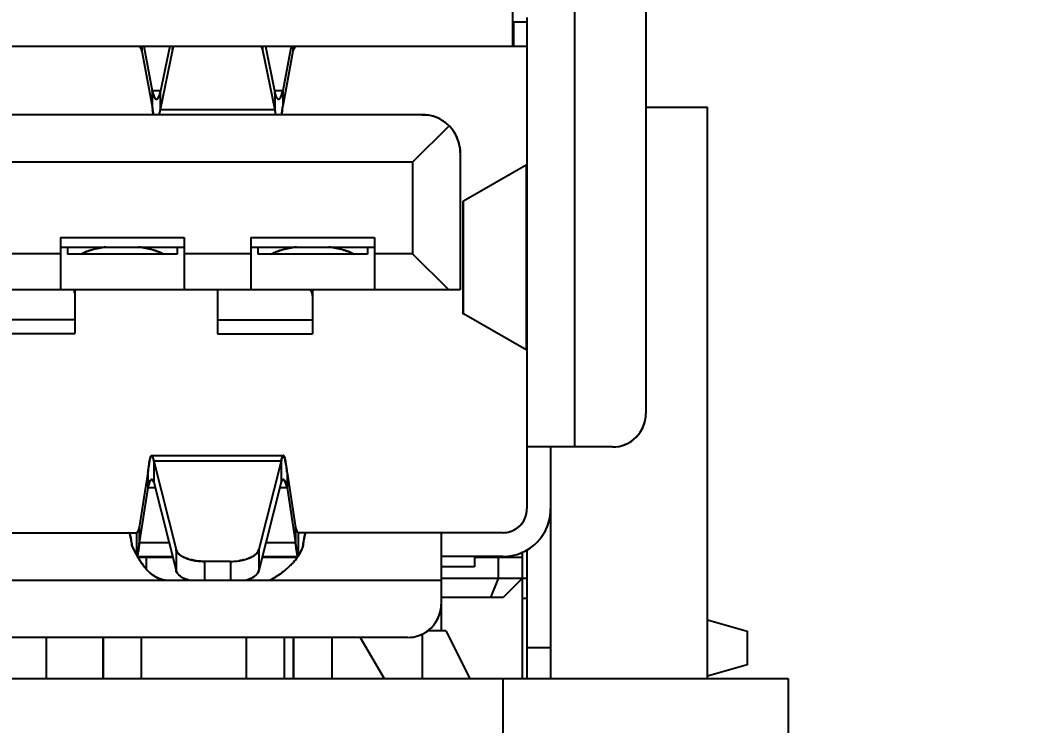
# Model space of a CAD drawing. Header units: millimetres. Extents: x 15 to 418, y 12 to 300.
# Drawn here: x 174.03 to 184.5, y 75.28 to 82.68 of the extents above; entities that cross this region are included whole.
import ezdxf

# ---------------------------------------------------------------- set-up
doc = ezdxf.new("R2010")
doc.units = ezdxf.units.MM
doc.header["$LTSCALE"] = 23.1
doc.layers.get('0').update_dxf_attribs({"linetype": 'CONTINUOUS'})
doc.styles.get("Standard").update_dxf_attribs({"font": 'txt', "width": 0.8})
doc.dimstyles.new('DIMSTYLE_1', dxfattribs={"dimtxt": 4, "dimasz": 4, "dimexe": 0.5, "dimexo": 0.0625, "dimgap": 1, "dimtad": 0, "dimtih": 1, "dimtoh": 1, "dimdec": 1, "dimdsep": 46, "dimtxsty": 'Standard', "dimblk": '_FILLED', "dimblk1": '_FILLED', "dimblk2": '_FILLED', "dimcen": 0.09, "dimadec": 0, "dimazin": 0, "dimtol": 1, "dimtp": 0.5, "dimtm": 0.5, "dimtfac": 1, "dimtdec": 1, "dimtofl": 0, "dimtmove": 0, "dimatfit": 3, "dimldrblk": '_FILLED', "dimfxl": 0, "dimtolj": 1, "dimarcsym": 0})

# ---------------------------------------------------------------- blocks, each defined once
blk = doc.blocks.new('_FILLED')
at = {"color": 0, "linetype": 'ByBlock'}
blk.add_solid([(0, 0), (-1, 0.25), (-1, -0.25)], dxfattribs=at)
blk = doc.blocks.new('*D1')
at = {"color": 2, "linetype": 'Continuous', "transparency": 16777216}
for p, q in [((162.164, 95.259), (203.143, 95.259)), ((202.643, 95.259), (202.643, 75.813)), ((202.643, 56.367), (202.643, 75.813)), ((184.164, 56.367), (203.143, 56.367))]:
    blk.add_line(p, q, dxfattribs=at)
at = {"color": 2, "linetype": 'Continuous', "transparency": 16777216, "xscale": 4, "yscale": 4, "zscale": 4}
for p, rotation in [((202.643, 95.259), 90), ((202.643, 56.367), 270)]:
    blk.add_blockref('_FILLED', p, dxfattribs=dict(at, rotation=rotation))

msp = doc.modelspace()

# ---------------------------------------------------------------- linework, layer by layer
at = {"color": 7, "linetype": 'Continuous'}
for p, q in [((179.855, 90.017), (179.855, 78.197)), ((180.605, 89.667), (180.605, 78.547)), ((179.205, 85.787), (179.205, 82.407)), ((179.355, 82.657), (179.205, 82.657)), ((179.218, 82.407), (179.218, 82.657)), ((179.355, 82.707), (179.355, 77.547)), ((166.855, 82.407), (179.355, 82.407)), ((175.312, 82.407), (175.312, 82.353)), ((175.312, 82.353), (175.418, 81.777)), ((175.332, 82.407), (175.418, 81.938)), ((175.603, 82.407), (175.504, 81.919)), ((175.631, 82.367), (175.504, 81.739)), ((175.631, 82.407), (175.631, 82.367)), ((176.579, 82.407), (176.579, 82.367)), ((176.579, 82.367), (176.706, 81.739)), ((176.608, 82.407), (176.706, 81.919)), ((176.878, 82.407), (176.792, 81.938)), ((176.898, 82.353), (176.792, 81.777)), ((176.898, 82.407), (176.898, 82.353)), ((175.504, 81.938), (175.418, 81.938)), ((175.418, 81.938), (175.418, 81.777)), ((175.504, 81.919), (175.504, 81.739)), ((176.792, 81.938), (176.706, 81.938)), ((176.706, 81.919), (176.706, 81.739)), ((176.792, 81.938), (176.792, 81.777)), ((176.706, 81.739), (175.504, 81.739)), ((180.605, 81.767), (181.253, 81.767)), ((181.253, 75.767), (181.253, 81.767)), ((178.255, 81.687), (167.955, 81.687)), ((178.538, 81.57), (178.155, 81.187)), ((178.655, 81.287), (178.655, 79.847)), ((178.155, 81.187), (168.055, 81.187)), ((178.155, 81.187), (178.155, 80.227)), ((179.347, 81.156), (178.691, 80.78)), ((179.347, 81.156), (179.347, 79.218)), ((178.682, 80.771), (178.691, 80.78)), ((178.691, 79.594), (178.691, 80.78)), ((174.455, 80.397), (175.755, 80.397)), ((174.455, 80.397), (174.455, 79.847)), ((175.755, 80.397), (175.755, 79.847)), ((176.455, 80.397), (177.755, 80.397)), ((176.455, 80.397), (176.455, 79.847)), ((177.755, 80.397), (177.755, 79.847)), ((174.455, 80.297), (175.755, 80.297)), ((174.53, 80.297), (174.53, 80.222)), ((175.68, 80.297), (175.68, 80.222)), ((176.455, 80.297), (177.755, 80.297)), ((176.53, 80.297), (176.53, 80.222)), ((177.68, 80.297), (177.68, 80.222)), ((174.455, 80.227), (173.755, 80.227)), ((175.68, 80.222), (174.53, 80.222)), ((176.455, 80.227), (175.755, 80.227)), ((177.68, 80.222), (176.53, 80.222)), ((178.155, 80.227), (177.755, 80.227)), ((178.535, 79.847), (178.155, 80.227)), ((178.655, 79.847), (167.555, 79.847)), ((174.605, 79.847), (174.605, 79.39)), ((176.105, 79.847), (176.105, 79.385)), ((177.105, 79.847), (177.105, 79.385)), ((174.605, 79.533), (173.605, 79.533)), ((177.105, 79.528), (176.105, 79.528)), ((178.691, 79.594), (178.682, 79.602)), ((179.347, 79.218), (178.691, 79.594)), ((180.255, 78.197), (179.355, 78.197)), ((179.605, 78.197), (179.605, 75.767)), ((176.775, 78.049), (175.435, 78.049)), ((175.435, 78.049), (175.435, 77.828)), ((175.435, 78.049), (175.67, 77.12)), ((176.775, 78.049), (176.54, 77.12)), ((176.775, 78.049), (176.775, 77.828)), ((176.836, 77.929), (176.835, 77.932)), ((176.835, 77.932), (176.836, 77.929)), ((175.374, 77.929), (175.284, 77.35)), ((175.374, 77.929), (175.374, 77.768)), ((175.404, 77.853), (175.402, 77.849)), ((175.435, 77.828), (175.67, 76.899)), ((176.775, 77.828), (176.54, 76.899)), ((176.836, 77.929), (176.836, 77.768)), ((176.836, 77.929), (176.926, 77.35)), ((175.374, 77.768), (175.284, 77.19)), ((175.45, 77.768), (175.374, 77.768)), ((176.836, 77.768), (176.76, 77.768)), ((176.836, 77.768), (176.926, 77.19)), ((175.284, 77.35), (175.284, 77.19)), ((176.926, 77.35), (176.926, 77.19)), ((170.954, 77.297), (175.256, 77.297)), ((175.256, 77.297), (175.256, 77.065)), ((179.105, 77.297), (176.954, 77.297)), ((176.954, 77.297), (176.954, 77.056)), ((178.455, 77.297), (178.455, 76.267)), ((175.596, 77.19), (175.284, 77.19)), ((175.284, 77.19), (175.284, 77.186)), ((175.284, 77.186), (175.284, 77.19)), ((175.67, 77.12), (175.67, 76.899)), ((176.54, 77.12), (176.54, 76.899)), ((176.926, 77.19), (176.614, 77.19)), ((176.926, 77.184), (176.926, 77.19)), ((176.926, 77.19), (176.926, 77.184)), ((179.305, 77.093), (179.305, 75.767)), ((179.355, 77.114), (179.355, 75.767)), ((175.267, 77.047), (175.633, 77.047)), ((175.635, 77.037), (175.273, 77.037)), ((175.355, 77.037), (175.355, 76.921)), ((176.242, 76.995), (175.968, 76.995)), ((175.968, 76.995), (175.968, 76.797)), ((176.242, 76.995), (176.242, 76.797)), ((176.943, 77.037), (176.575, 77.037)), ((176.578, 77.047), (176.949, 77.047)), ((179.105, 77.047), (178.455, 77.047)), ((178.805, 77.047), (178.805, 76.937)), ((179.305, 77.037), (178.805, 77.037)), ((179.055, 77.037), (179.055, 76.817)), ((178.805, 76.937), (178.455, 76.937)), ((173.115, 76.797), (178.455, 76.797)), ((179.355, 76.817), (178.455, 76.817)), ((179.055, 76.817), (178.972, 76.617)), ((179.305, 76.817), (179.105, 76.617)), ((179.105, 76.617), (178.455, 76.617)), ((181.253, 76.383), (181.671, 76.264)), ((178.505, 76.267), (178.314, 76.267)), ((178.505, 76.267), (178.755, 75.767)), ((181.671, 76.264), (181.671, 75.91)), ((178.105, 76.197), (173.115, 76.197)), ((174.305, 76.197), (174.305, 75.767)), ((174.9, 76.197), (174.9, 75.767)), ((174.905, 76.197), (174.905, 75.767)), ((175.305, 76.197), (175.305, 75.767)), ((176.405, 76.197), (176.405, 75.767)), ((176.805, 76.197), (176.805, 75.767)), ((176.9, 76.197), (176.9, 75.767)), ((176.905, 76.197), (176.905, 75.767)), ((177.305, 76.197), (177.305, 75.767)), ((177.604, 76.197), (177.855, 75.767)), ((178.255, 76.236), (178.255, 75.767)), ((179.605, 76.087), (179.355, 76.087)), ((181.671, 75.91), (181.253, 75.79)), ((161.751, 75.767), (182.101, 75.767)), ((179.101, 75.767), (179.101, 74.167)), ((182.101, 75.767), (182.101, 74.167))]:
    msp.add_line(p, q, dxfattribs=at)
at = {"color": 6, "linetype": 'Continuous'}
for p, q in [((178.682, 80.771), (178.682, 79.602)), ((173.605, 79.39), (174.605, 79.39)), ((176.105, 79.385), (177.105, 79.385)), ((175.413, 78.107), (176.797, 78.107))]:
    msp.add_line(p, q, dxfattribs=at)
at = {"color": 7, "linetype": 'Continuous'}
for centre, radius, start, end in [((175.266, 82.379), 0.0319, 41.7839, 44.7395), ((176.943, 82.38), 0.0314, 135.0583, 138.1023), ((178.484, 82.197), 3.094, 187.8008, 188.1345), ((178.398, 82.184), 3.008, 187.7822, 188.1257), ((177.827, 82.103), 2.431, 188.1201, 188.7141), ((177.799, 82.099), 2.403, 188.1243, 188.7251), ((174.228, 81.921), 1.289, 349.5561, 350.2079), ((174.243, 81.918), 1.274, 349.5461, 350.2054), ((173.929, 81.972), 1.592, 350.201, 350.7641), ((173.945, 81.97), 1.576, 350.2012, 350.7701), ((173.515, 82.039), 2.012, 350.8906, 351.4179), ((173.529, 82.037), 1.998, 350.8887, 351.4198), ((173.764, 81.999), 1.76, 350.7618, 350.8809), ((173.787, 81.996), 1.737, 350.7574, 350.878), ((178.696, 82.039), 2.012, 188.5821, 189.1094), ((178.682, 82.037), 1.998, 188.5802, 189.1113), ((178.446, 81.999), 1.759, 189.1191, 189.2389), ((178.423, 81.996), 1.736, 189.122, 189.2433), ((178.295, 81.975), 1.606, 189.2383, 189.7355), ((178.281, 81.972), 1.592, 189.2326, 189.7341), ((178, 81.924), 1.307, 189.7239, 190.4409), ((177.983, 81.921), 1.29, 189.7251, 190.4511), ((174.267, 82.12), 2.549, 351.3006, 351.875), ((174.507, 82.084), 2.305, 351.263, 351.8978), ((173.72, 82.198), 3.1, 351.8731, 352.199), ((173.805, 82.185), 3.015, 351.8822, 352.2175), ((178.255, 81.287), 0.4, 359.9964, 90.0036), ((178.253, 81.277), 0.41, 79.6376, 81.1857), ((178.253, 81.28), 0.407, 72.207, 79.6444), ((178.257, 81.291), 0.396, 70.9331, 72.1719), ((178.256, 81.29), 0.397, 62.5219, 70.9274), ((178.255, 81.287), 0.4, 44.9908, 62.5709), ((178.257, 81.288), 0.398, 28.5258, 45.0446), ((178.251, 81.285), 0.404, 27.0578, 28.5603), ((178.256, 81.287), 0.399, 20.1436, 27.0709), ((178.259, 81.289), 0.395, 17.8292, 20.1205), ((178.251, 81.286), 0.404, 11.0811, 17.8174), ((178.245, 81.285), 0.41, 8.8163, 11.106), ((180.255, 78.547), 0.35, 269.9956, 0.0044), ((180.252, 78.547), 0.353, 342.3357, 359.921), ((180.256, 78.546), 0.349, 324.0771, 328.5219), ((180.254, 78.547), 0.351, 328.523, 334.8903), ((180.256, 78.546), 0.349, 334.8886, 342.2689), ((180.255, 78.548), 0.351, 295.1088, 300.2817), ((180.255, 78.546), 0.349, 300.281, 305.9201), ((180.254, 78.548), 0.351, 305.9432, 324.0563), ((180.255, 78.55), 0.353, 270.0656, 287.6772), ((180.255, 78.546), 0.349, 287.7366, 295.1109), ((175.589, 78.028), 0.197, 163.4841, 164.4837), ((174.784, 77.925), 0.662, 10.7466, 10.9768), ((174.808, 77.93), 0.638, 10.7489, 10.9877), ((177.433, 77.924), 0.669, 169.0944, 169.2527), ((177.408, 77.929), 0.644, 169.0865, 169.2507), ((175.269, 77.765), 0.177, 20.7469, 22.3038), ((175.274, 77.767), 0.172, 20.7637, 22.3655), ((176.934, 77.768), 0.17, 157.0742, 159.2804), ((176.93, 77.77), 0.165, 156.995, 159.2635), ((176.298, 77.553), 0.948, 166.2807, 166.9192), ((176.271, 77.559), 0.921, 166.2538, 166.9106), ((175.876, 77.545), 0.986, 13.0874, 13.4526), ((175.905, 77.551), 0.956, 13.096, 13.4723), ((179.105, 77.547), 0.5, 269.9975, 0.0025), ((179.105, 77.547), 0.25, 269.993, 0.007), ((179.103, 77.547), 0.252, 342.1679, 359.9339), ((179.102, 77.547), 0.503, 345.0972, 359.9607), ((179.105, 77.547), 0.25, 324.0284, 330.0314), ((179.105, 77.547), 0.25, 330.0346, 342.0891), ((179.105, 77.547), 0.5, 335.2977, 345.0518), ((179.105, 77.549), 0.252, 270.0793, 287.837), ((179.105, 77.547), 0.25, 287.9294, 301.0266), ((179.105, 77.546), 0.249, 301.0337, 306.0013), ((179.104, 77.548), 0.252, 306.0606, 323.9664), ((179.105, 77.547), 0.5, 330.0124, 335.2969), ((179.103, 77.548), 0.502, 315.0294, 329.9792), ((179.104, 77.549), 0.502, 300.0008, 313.3477), ((179.107, 77.545), 0.498, 313.3684, 314.9939), ((175.936, 77.448), 0.45, 252.8925, 255.5672), ((175.967, 77.613), 0.618, 262.1071, 270.0717), ((176.243, 77.613), 0.618, 269.9293, 277.8885), ((176.273, 77.453), 0.455, 283.8645, 287.0842), ((176.358, 77.25), 0.234, 299.1131, 303.2442), ((176.533, 77.328), 0.503, 323.1132, 327.0793), ((176.534, 77.327), 0.502, 323.2086, 327.1626), ((179.105, 77.549), 0.502, 270.0325, 284.8997), ((179.105, 77.547), 0.5, 284.9393, 294.1561), ((175.66, 77.177), 0.4, 227.1453, 231.6642), ((175.659, 77.176), 0.4, 227.2137, 231.7427), ((176.308, 77.532), 0.807, 310.0137, 313.6606), ((176.31, 77.529), 0.804, 310.0155, 313.6775), ((176.381, 77.455), 0.701, 313.6728, 317.8896), ((176.382, 77.454), 0.7, 313.6518, 317.8757), ((175.852, 77.029), 0.234, 236.7558, 240.8869), ((179.305, 76.907), 0.3, 269.9945, 279.5942), ((178.105, 76.547), 0.35, 269.9956, 0.0044), ((178.102, 76.547), 0.353, 342.3357, 359.921), ((178.106, 76.546), 0.349, 324.0771, 328.4958), ((178.104, 76.547), 0.351, 328.4971, 334.8902), ((178.106, 76.547), 0.349, 334.8886, 342.2689), ((178.105, 76.546), 0.349, 300.2632, 305.92), ((178.104, 76.548), 0.351, 305.9432, 324.0563), ((178.105, 76.55), 0.353, 270.0656, 287.6772), ((178.105, 76.546), 0.349, 287.7366, 295.1109), ((178.105, 76.548), 0.351, 295.1088, 300.264)]:
    msp.add_arc(centre, radius, start, end, dxfattribs=at)
for points, knots in [([(175.301, 82.382), (175.3, 82.384), (175.297, 82.391), (175.293, 82.397), (175.29, 82.401)], [0, 0, 0, 0, 0.292903, 1, 1, 1, 1]), ([(175.29, 82.401), (175.291, 82.4), (175.296, 82.394), (175.299, 82.387), (175.301, 82.382)], [0, 0, 0, 0, 0.207848, 1, 1, 1, 1]), ([(175.312, 82.353), (175.312, 82.356), (175.308, 82.366), (175.304, 82.375), (175.301, 82.382)], [0, 0, 0, 0, 0.275959, 1, 1, 1, 1]), ([(175.301, 82.382), (175.302, 82.38), (175.306, 82.371), (175.31, 82.361), (175.312, 82.353)], [0, 0, 0, 0, 0.223269, 1, 1, 1, 1]), ([(175.645, 82.408), (175.643, 82.404), (175.637, 82.391), (175.633, 82.377), (175.631, 82.367)], [0, 0, 0, 0, 0.255322, 1, 1, 1, 1]), ([(175.631, 82.367), (175.631, 82.37), (175.635, 82.384), (175.64, 82.398), (175.645, 82.407)], [0, 0, 0, 0, 0.245692, 1, 1, 1, 1]), ([(176.579, 82.367), (176.579, 82.37), (176.575, 82.384), (176.57, 82.398), (176.565, 82.408)], [0, 0, 0, 0, 0.245672, 1, 1, 1, 1]), ([(176.565, 82.407), (176.567, 82.404), (176.573, 82.391), (176.577, 82.377), (176.579, 82.367)], [0, 0, 0, 0, 0.255309, 1, 1, 1, 1]), ([(176.909, 82.382), (176.908, 82.38), (176.904, 82.371), (176.9, 82.361), (176.898, 82.353)], [0, 0, 0, 0, 0.223203, 1, 1, 1, 1]), ([(176.898, 82.353), (176.899, 82.356), (176.902, 82.366), (176.906, 82.375), (176.909, 82.382)], [0, 0, 0, 0, 0.275561, 1, 1, 1, 1]), ([(176.92, 82.401), (176.919, 82.4), (176.915, 82.394), (176.911, 82.387), (176.909, 82.382)], [0, 0, 0, 0, 0.208048, 1, 1, 1, 1]), ([(176.909, 82.382), (176.91, 82.384), (176.913, 82.391), (176.917, 82.397), (176.92, 82.401)], [0, 0, 0, 0, 0.293258, 1, 1, 1, 1]), ([(175.435, 81.885), (175.434, 81.888), (175.427, 81.906), (175.422, 81.924), (175.418, 81.938)], [0, 0, 0, 0, 0.21752, 1, 1, 1, 1]), ([(175.418, 81.938), (175.419, 81.933), (175.424, 81.915), (175.43, 81.897), (175.435, 81.885)], [0, 0, 0, 0, 0.280884, 1, 1, 1, 1]), ([(175.487, 81.872), (175.488, 81.875), (175.495, 81.89), (175.5, 81.906), (175.504, 81.919)], [0, 0, 0, 0, 0.211127, 1, 1, 1, 1]), ([(175.504, 81.919), (175.503, 81.914), (175.498, 81.898), (175.492, 81.883), (175.487, 81.872)], [0, 0, 0, 0, 0.28773, 1, 1, 1, 1]), ([(176.723, 81.872), (176.722, 81.875), (176.715, 81.89), (176.71, 81.906), (176.706, 81.919)], [0, 0, 0, 0, 0.211067, 1, 1, 1, 1]), ([(176.706, 81.919), (176.707, 81.914), (176.712, 81.898), (176.718, 81.883), (176.723, 81.872)], [0, 0, 0, 0, 0.287723, 1, 1, 1, 1]), ([(176.775, 81.885), (176.777, 81.888), (176.783, 81.906), (176.788, 81.924), (176.792, 81.938)], [0, 0, 0, 0, 0.21757, 1, 1, 1, 1]), ([(176.792, 81.938), (176.791, 81.933), (176.786, 81.915), (176.78, 81.897), (176.775, 81.885)], [0, 0, 0, 0, 0.280954, 1, 1, 1, 1]), ([(175.464, 81.848), (175.458, 81.848), (175.449, 81.857), (175.441, 81.87), (175.437, 81.879), (175.435, 81.885)], [0, 0, 0, 0, 0.35712, 0.639085, 1, 1, 1, 1]), ([(175.435, 81.885), (175.438, 81.878), (175.442, 81.868), (175.451, 81.855), (175.46, 81.848), (175.467, 81.849), (175.47, 81.85)], [0, 0, 0, 0, 0.375073, 0.649675, 0.83885, 1, 1, 1, 1]), ([(175.47, 81.85), (175.47, 81.85), (175.472, 81.851), (175.474, 81.853), (175.475, 81.855)], [0, 0, 0, 0, 0.227568, 1, 1, 1, 1]), ([(175.475, 81.855), (175.475, 81.854), (175.473, 81.852), (175.471, 81.851), (175.47, 81.85)], [0, 0, 0, 0, 0.274773, 1, 1, 1, 1]), ([(175.475, 81.855), (175.476, 81.856), (175.481, 81.861), (175.484, 81.867), (175.487, 81.872)], [0, 0, 0, 0, 0.209039, 1, 1, 1, 1]), ([(175.487, 81.872), (175.486, 81.87), (175.483, 81.864), (175.479, 81.858), (175.475, 81.855)], [0, 0, 0, 0, 0.292483, 1, 1, 1, 1]), ([(176.723, 81.872), (176.726, 81.867), (176.73, 81.859), (176.739, 81.849), (176.75, 81.847), (176.755, 81.852), (176.758, 81.854)], [0, 0, 0, 0, 0.353879, 0.600544, 0.784204, 1, 1, 1, 1]), ([(176.758, 81.854), (176.757, 81.853), (176.754, 81.85), (176.749, 81.848), (176.746, 81.848)], [0, 0, 0, 0, 0.294548, 1, 1, 1, 1]), ([(176.758, 81.854), (176.758, 81.855), (176.76, 81.857), (176.762, 81.86), (176.764, 81.862)], [0, 0, 0, 0, 0.227105, 1, 1, 1, 1]), ([(176.764, 81.862), (176.763, 81.861), (176.761, 81.858), (176.759, 81.856), (176.758, 81.854)], [0, 0, 0, 0, 0.273733, 1, 1, 1, 1]), ([(176.764, 81.862), (176.765, 81.863), (176.769, 81.871), (176.773, 81.879), (176.775, 81.885)], [0, 0, 0, 0, 0.215222, 1, 1, 1, 1]), ([(176.775, 81.885), (176.774, 81.882), (176.771, 81.875), (176.767, 81.867), (176.764, 81.862)], [0, 0, 0, 0, 0.285036, 1, 1, 1, 1]), ([(175.424, 81.734), (175.425, 81.73), (175.427, 81.714), (175.43, 81.698), (175.432, 81.687)], [0, 0, 0, 0, 0.266729, 1, 1, 1, 1]), ([(175.432, 81.687), (175.431, 81.691), (175.428, 81.706), (175.426, 81.722), (175.424, 81.734)], [0, 0, 0, 0, 0.232991, 1, 1, 1, 1]), ([(176.778, 81.687), (176.779, 81.691), (176.782, 81.706), (176.784, 81.722), (176.786, 81.734)], [0, 0, 0, 0, 0.232905, 1, 1, 1, 1]), ([(176.786, 81.734), (176.785, 81.73), (176.783, 81.714), (176.78, 81.698), (176.778, 81.687)], [0, 0, 0, 0, 0.266679, 1, 1, 1, 1]), ([(178.255, 81.687), (178.26, 81.687), (178.28, 81.687), (178.301, 81.685), (178.316, 81.682)], [0, 0, 0, 0, 0.252099, 1, 1, 1, 1]), ([(178.65, 81.348), (178.651, 81.343), (178.654, 81.323), (178.655, 81.302), (178.655, 81.287)], [0, 0, 0, 0, 0.24683, 1, 1, 1, 1]), ([(179.347, 81.156), (179.349, 81.157), (179.352, 81.16), (179.355, 81.164), (179.355, 81.167)], [0, 0, 0, 0, 0.317643, 1, 1, 1, 1]), ([(178.691, 80.78), (178.689, 80.779), (178.686, 80.777), (178.682, 80.774), (178.681, 80.77), (178.683, 80.768), (178.684, 80.767)], [0, 0, 0, 0, 0.363161, 0.608423, 0.786252, 1, 1, 1, 1]), ([(178.684, 80.767), (178.684, 80.768), (178.683, 80.769), (178.682, 80.77), (178.682, 80.771)], [0, 0, 0, 0, 0.298788, 1, 1, 1, 1]), ([(178.688, 80.765), (178.687, 80.765), (178.686, 80.766), (178.685, 80.767), (178.684, 80.767)], [0, 0, 0, 0, 0.28021, 1, 1, 1, 1]), ([(174.673, 80.222), (174.71, 80.242), (174.795, 80.276), (174.885, 80.292), (174.934, 80.297)], [0, 0, 0, 0, 0.464284, 1, 1, 1, 1]), ([(174.934, 80.297), (174.885, 80.292), (174.796, 80.275), (174.71, 80.242), (174.673, 80.222)], [0, 0, 0, 0, 0.534867, 1, 1, 1, 1]), ([(175.276, 80.297), (175.325, 80.292), (175.415, 80.276), (175.5, 80.242), (175.537, 80.222)], [0, 0, 0, 0, 0.535716, 1, 1, 1, 1]), ([(175.537, 80.222), (175.5, 80.242), (175.415, 80.275), (175.325, 80.292), (175.276, 80.297)], [0, 0, 0, 0, 0.465134, 1, 1, 1, 1]), ([(176.673, 80.222), (176.71, 80.242), (176.795, 80.276), (176.885, 80.292), (176.934, 80.297)], [0, 0, 0, 0, 0.464284, 1, 1, 1, 1]), ([(176.934, 80.297), (176.885, 80.292), (176.796, 80.275), (176.71, 80.242), (176.673, 80.222)], [0, 0, 0, 0, 0.534867, 1, 1, 1, 1]), ([(177.276, 80.297), (177.325, 80.292), (177.415, 80.276), (177.5, 80.242), (177.537, 80.222)], [0, 0, 0, 0, 0.535716, 1, 1, 1, 1]), ([(177.537, 80.222), (177.5, 80.242), (177.415, 80.275), (177.325, 80.292), (177.276, 80.297)], [0, 0, 0, 0, 0.465134, 1, 1, 1, 1]), ([(174.597, 79.843), (174.599, 79.841), (174.603, 79.831), (174.605, 79.821), (174.605, 79.814)], [0, 0, 0, 0, 0.25675, 1, 1, 1, 1]), ([(174.605, 79.814), (174.605, 79.816), (174.604, 79.826), (174.601, 79.836), (174.597, 79.843)], [0, 0, 0, 0, 0.245272, 1, 1, 1, 1]), ([(177.077, 79.848), (177.079, 79.846), (177.086, 79.839), (177.092, 79.83), (177.095, 79.824)], [0, 0, 0, 0, 0.257369, 1, 1, 1, 1]), ([(177.105, 79.785), (177.105, 79.789), (177.104, 79.802), (177.1, 79.815), (177.095, 79.824)], [0, 0, 0, 0, 0.245304, 1, 1, 1, 1]), ([(178.682, 79.602), (178.682, 79.603), (178.682, 79.604), (178.683, 79.606), (178.684, 79.607)], [0, 0, 0, 0, 0.217699, 1, 1, 1, 1]), ([(178.684, 79.607), (178.685, 79.607), (178.686, 79.608), (178.687, 79.609), (178.688, 79.609)], [0, 0, 0, 0, 0.719817, 1, 1, 1, 1]), ([(178.682, 79.604), (178.682, 79.604), (178.681, 79.602), (178.683, 79.599), (178.686, 79.596), (178.689, 79.595), (178.691, 79.594)], [0, 0, 0, 0, 0.174899, 0.367278, 0.634278, 1, 1, 1, 1]), ([(179.347, 79.218), (179.349, 79.217), (179.352, 79.214), (179.355, 79.21), (179.355, 79.207)], [0, 0, 0, 0, 0.317691, 1, 1, 1, 1]), ([(175.374, 77.929), (175.378, 77.959), (175.384, 78.01), (175.393, 78.061), (175.398, 78.081)], [0, 0, 0, 0, 0.5968, 1, 1, 1, 1]), ([(175.398, 78.081), (175.397, 78.077), (175.392, 78.057), (175.389, 78.036), (175.386, 78.02)], [0, 0, 0, 0, 0.20013, 1, 1, 1, 1]), ([(175.399, 78.084), (175.401, 78.088), (175.403, 78.095), (175.407, 78.103), (175.412, 78.108), (175.418, 78.105), (175.422, 78.097), (175.426, 78.086), (175.43, 78.07), (175.433, 78.058), (175.434, 78.051)], [0, 0, 0, 0, 0.14791, 0.247488, 0.306421, 0.359777, 0.448712, 0.584113, 0.767884, 1, 1, 1, 1]), ([(175.413, 78.107), (175.41, 78.107), (175.403, 78.098), (175.401, 78.09), (175.399, 78.084)], [0, 0, 0, 0, 0.325133, 1, 1, 1, 1]), ([(176.776, 78.051), (176.777, 78.06), (176.78, 78.072), (176.784, 78.087), (176.787, 78.095), (176.79, 78.101), (176.793, 78.105), (176.796, 78.108), (176.799, 78.107), (176.8, 78.106)], [0, 0, 0, 0, 0.424475, 0.589654, 0.723428, 0.826376, 0.900521, 0.952376, 1, 1, 1, 1]), ([(176.797, 78.107), (176.795, 78.107), (176.79, 78.102), (176.785, 78.091), (176.78, 78.073), (176.777, 78.059), (176.776, 78.051)], [0, 0, 0, 0, 0.103813, 0.297443, 0.596652, 1, 1, 1, 1]), ([(176.824, 78.02), (176.822, 78.031), (176.818, 78.052), (176.813, 78.078), (176.807, 78.095), (176.802, 78.105), (176.8, 78.106)], [0, 0, 0, 0, 0.38523, 0.681434, 0.885251, 1, 1, 1, 1]), ([(176.8, 78.106), (176.802, 78.105), (176.807, 78.095), (176.81, 78.087), (176.812, 78.081)], [0, 0, 0, 0, 0.359336, 1, 1, 1, 1]), ([(176.812, 78.081), (176.817, 78.061), (176.826, 78.012), (176.832, 77.962), (176.835, 77.932)], [0, 0, 0, 0, 0.404132, 1, 1, 1, 1]), ([(175.386, 78.02), (175.385, 78.013), (175.381, 77.983), (175.377, 77.952), (175.374, 77.929)], [0, 0, 0, 0, 0.22213, 1, 1, 1, 1]), ([(176.835, 77.932), (176.835, 77.94), (176.831, 77.97), (176.827, 77.999), (176.824, 78.02)], [0, 0, 0, 0, 0.275907, 1, 1, 1, 1]), ([(175.377, 77.778), (175.38, 77.793), (175.386, 77.814), (175.395, 77.837), (175.399, 77.846), (175.402, 77.849)], [0, 0, 0, 0, 0.606273, 0.83082, 1, 1, 1, 1]), ([(175.402, 77.849), (175.401, 77.848), (175.396, 77.839), (175.392, 77.83), (175.389, 77.822)], [0, 0, 0, 0, 0.197898, 1, 1, 1, 1]), ([(175.433, 77.832), (175.431, 77.837), (175.427, 77.845), (175.42, 77.855), (175.411, 77.858), (175.406, 77.855), (175.404, 77.853)], [0, 0, 0, 0, 0.374426, 0.630184, 0.8038, 1, 1, 1, 1]), ([(175.404, 77.853), (175.405, 77.853), (175.408, 77.856), (175.411, 77.857), (175.413, 77.857)], [0, 0, 0, 0, 0.297566, 1, 1, 1, 1]), ([(176.778, 77.834), (176.779, 77.837), (176.782, 77.844), (176.787, 77.852), (176.793, 77.857), (176.797, 77.857)], [0, 0, 0, 0, 0.356873, 0.637173, 1, 1, 1, 1]), ([(176.79, 77.854), (176.788, 77.852), (176.783, 77.846), (176.78, 77.838), (176.778, 77.834)], [0, 0, 0, 0, 0.416723, 1, 1, 1, 1]), ([(176.806, 77.853), (176.804, 77.855), (176.798, 77.859), (176.792, 77.856), (176.79, 77.854)], [0, 0, 0, 0, 0.520719, 1, 1, 1, 1]), ([(176.797, 77.857), (176.798, 77.857), (176.801, 77.857), (176.804, 77.855), (176.806, 77.853)], [0, 0, 0, 0, 0.218452, 1, 1, 1, 1]), ([(176.821, 77.822), (176.819, 77.829), (176.814, 77.839), (176.809, 77.849), (176.806, 77.853)], [0, 0, 0, 0, 0.589044, 1, 1, 1, 1]), ([(176.806, 77.853), (176.807, 77.852), (176.808, 77.85), (176.809, 77.848), (176.809, 77.848)], [0, 0, 0, 0, 0.728934, 1, 1, 1, 1]), ([(176.809, 77.848), (176.81, 77.846), (176.815, 77.838), (176.818, 77.83), (176.821, 77.823)], [0, 0, 0, 0, 0.20366, 1, 1, 1, 1]), ([(175.389, 77.822), (175.388, 77.819), (175.383, 77.805), (175.379, 77.79), (175.377, 77.778)], [0, 0, 0, 0, 0.219499, 1, 1, 1, 1]), ([(176.821, 77.823), (176.822, 77.819), (176.827, 77.803), (176.831, 77.787), (176.834, 77.774)], [0, 0, 0, 0, 0.217271, 1, 1, 1, 1]), ([(176.834, 77.774), (176.833, 77.779), (176.829, 77.795), (176.825, 77.811), (176.821, 77.822)], [0, 0, 0, 0, 0.281252, 1, 1, 1, 1]), ([(175.265, 77.303), (175.265, 77.302), (175.262, 77.299), (175.259, 77.297), (175.256, 77.297)], [0, 0, 0, 0, 0.312891, 1, 1, 1, 1]), ([(175.256, 77.297), (175.257, 77.297), (175.261, 77.298), (175.264, 77.301), (175.265, 77.303)], [0, 0, 0, 0, 0.205825, 1, 1, 1, 1]), ([(175.275, 77.322), (175.274, 77.32), (175.272, 77.313), (175.268, 77.307), (175.265, 77.303)], [0, 0, 0, 0, 0.296632, 1, 1, 1, 1]), ([(175.265, 77.303), (175.266, 77.304), (175.27, 77.31), (175.273, 77.317), (175.275, 77.322)], [0, 0, 0, 0, 0.204454, 1, 1, 1, 1]), ([(175.284, 77.351), (175.284, 77.348), (175.281, 77.338), (175.278, 77.328), (175.275, 77.322)], [0, 0, 0, 0, 0.276508, 1, 1, 1, 1]), ([(175.275, 77.322), (175.276, 77.324), (175.279, 77.333), (175.282, 77.343), (175.284, 77.35)], [0, 0, 0, 0, 0.222012, 1, 1, 1, 1]), ([(176.935, 77.322), (176.934, 77.324), (176.931, 77.333), (176.928, 77.343), (176.926, 77.351)], [0, 0, 0, 0, 0.22224, 1, 1, 1, 1]), ([(176.926, 77.35), (176.926, 77.348), (176.929, 77.338), (176.932, 77.328), (176.935, 77.322)], [0, 0, 0, 0, 0.276919, 1, 1, 1, 1]), ([(176.935, 77.322), (176.936, 77.32), (176.939, 77.313), (176.942, 77.307), (176.945, 77.303)], [0, 0, 0, 0, 0.296253, 1, 1, 1, 1]), ([(176.945, 77.303), (176.944, 77.304), (176.94, 77.31), (176.937, 77.317), (176.935, 77.322)], [0, 0, 0, 0, 0.204076, 1, 1, 1, 1]), ([(176.945, 77.303), (176.945, 77.302), (176.948, 77.299), (176.951, 77.297), (176.954, 77.297)], [0, 0, 0, 0, 0.313589, 1, 1, 1, 1]), ([(176.954, 77.297), (176.953, 77.297), (176.949, 77.298), (176.947, 77.301), (176.945, 77.303)], [0, 0, 0, 0, 0.206485, 1, 1, 1, 1]), ([(175.184, 77.281), (175.183, 77.286), (175.181, 77.291), (175.175, 77.297), (175.173, 77.297)], [0, 0, 0, 0, 0.655912, 1, 1, 1, 1]), ([(175.173, 77.297), (175.175, 77.297), (175.181, 77.291), (175.183, 77.285), (175.184, 77.281)], [0, 0, 0, 0, 0.34563, 1, 1, 1, 1]), ([(175.195, 77.237), (175.194, 77.241), (175.191, 77.256), (175.188, 77.271), (175.184, 77.281)], [0, 0, 0, 0, 0.305507, 1, 1, 1, 1]), ([(175.184, 77.281), (175.185, 77.279), (175.19, 77.264), (175.193, 77.249), (175.195, 77.237)], [0, 0, 0, 0, 0.19392, 1, 1, 1, 1]), ([(175.206, 77.164), (175.206, 77.17), (175.202, 77.195), (175.198, 77.219), (175.195, 77.237)], [0, 0, 0, 0, 0.281627, 1, 1, 1, 1]), ([(175.195, 77.237), (175.196, 77.231), (175.2, 77.207), (175.204, 77.183), (175.206, 77.164)], [0, 0, 0, 0, 0.217675, 1, 1, 1, 1]), ([(177.015, 77.236), (177.014, 77.231), (177.01, 77.207), (177.006, 77.183), (177.004, 77.164)], [0, 0, 0, 0, 0.217913, 1, 1, 1, 1]), ([(177.004, 77.164), (177.005, 77.17), (177.008, 77.195), (177.012, 77.219), (177.015, 77.236)], [0, 0, 0, 0, 0.280749, 1, 1, 1, 1]), ([(177.026, 77.281), (177.025, 77.279), (177.02, 77.264), (177.017, 77.248), (177.015, 77.236)], [0, 0, 0, 0, 0.193788, 1, 1, 1, 1]), ([(177.015, 77.236), (177.016, 77.241), (177.019, 77.256), (177.022, 77.271), (177.026, 77.281)], [0, 0, 0, 0, 0.306251, 1, 1, 1, 1]), ([(177.037, 77.297), (177.035, 77.297), (177.029, 77.291), (177.027, 77.286), (177.026, 77.281)], [0, 0, 0, 0, 0.344083, 1, 1, 1, 1]), ([(177.026, 77.281), (177.027, 77.285), (177.029, 77.291), (177.035, 77.297), (177.037, 77.297)], [0, 0, 0, 0, 0.654374, 1, 1, 1, 1]), ([(175.342, 76.932), (175.326, 76.951), (175.274, 77.024), (175.234, 77.105), (175.206, 77.164)], [0, 0, 0, 0, 0.275257, 1, 1, 1, 1]), ([(175.206, 77.164), (175.224, 77.126), (175.264, 77.046), (175.311, 76.97), (175.342, 76.932)], [0, 0, 0, 0, 0.46288, 1, 1, 1, 1]), ([(175.284, 77.186), (175.282, 77.17), (175.279, 77.141), (175.273, 77.101), (175.268, 77.073), (175.264, 77.058), (175.261, 77.052)], [0, 0, 0, 0, 0.359959, 0.651504, 0.866311, 1, 1, 1, 1]), ([(175.261, 77.052), (175.264, 77.057), (175.268, 77.073), (175.273, 77.101), (175.279, 77.14), (175.282, 77.17), (175.284, 77.186)], [0, 0, 0, 0, 0.132672, 0.347357, 0.639569, 1, 1, 1, 1]), ([(175.692, 77.08), (175.69, 77.083), (175.68, 77.095), (175.673, 77.109), (175.67, 77.12)], [0, 0, 0, 0, 0.271523, 1, 1, 1, 1]), ([(175.67, 77.12), (175.671, 77.116), (175.676, 77.102), (175.685, 77.089), (175.692, 77.08)], [0, 0, 0, 0, 0.232703, 1, 1, 1, 1]), ([(176.54, 77.12), (176.539, 77.116), (176.534, 77.102), (176.525, 77.089), (176.518, 77.08)], [0, 0, 0, 0, 0.232728, 1, 1, 1, 1]), ([(176.518, 77.08), (176.52, 77.083), (176.53, 77.095), (176.537, 77.109), (176.54, 77.12)], [0, 0, 0, 0, 0.271547, 1, 1, 1, 1]), ([(176.952, 77.048), (176.95, 77.05), (176.948, 77.054), (176.945, 77.063), (176.942, 77.075), (176.937, 77.098), (176.932, 77.135), (176.928, 77.166), (176.926, 77.184)], [0, 0, 0, 0, 0.042669, 0.109279, 0.200474, 0.315848, 0.616013, 1, 1, 1, 1]), ([(176.926, 77.184), (176.928, 77.166), (176.932, 77.135), (176.937, 77.098), (176.942, 77.075), (176.945, 77.063), (176.948, 77.054), (176.95, 77.05), (176.952, 77.048)], [0, 0, 0, 0, 0.384752, 0.685641, 0.800974, 0.891804, 0.957813, 1, 1, 1, 1]), ([(176.981, 77.099), (176.979, 77.096), (176.972, 77.08), (176.963, 77.065), (176.956, 77.055)], [0, 0, 0, 0, 0.242538, 1, 1, 1, 1]), ([(176.956, 77.055), (176.958, 77.058), (176.967, 77.073), (176.975, 77.088), (176.981, 77.099)], [0, 0, 0, 0, 0.257008, 1, 1, 1, 1]), ([(177.004, 77.164), (177.003, 77.158), (176.997, 77.136), (176.989, 77.115), (176.981, 77.099)], [0, 0, 0, 0, 0.232355, 1, 1, 1, 1]), ([(176.981, 77.099), (176.984, 77.105), (176.993, 77.126), (177.001, 77.147), (177.004, 77.164)], [0, 0, 0, 0, 0.267544, 1, 1, 1, 1]), ([(175.721, 77.056), (175.718, 77.058), (175.708, 77.065), (175.699, 77.074), (175.692, 77.08)], [0, 0, 0, 0, 0.265239, 1, 1, 1, 1]), ([(175.692, 77.08), (175.694, 77.078), (175.703, 77.069), (175.713, 77.062), (175.721, 77.056)], [0, 0, 0, 0, 0.235397, 1, 1, 1, 1]), ([(175.738, 77.046), (175.737, 77.046), (175.731, 77.05), (175.725, 77.053), (175.721, 77.056)], [0, 0, 0, 0, 0.256671, 1, 1, 1, 1]), ([(175.721, 77.056), (175.722, 77.055), (175.728, 77.052), (175.734, 77.048), (175.738, 77.046)], [0, 0, 0, 0, 0.243384, 1, 1, 1, 1]), ([(175.803, 77.018), (175.797, 77.02), (175.775, 77.028), (175.753, 77.037), (175.738, 77.046)], [0, 0, 0, 0, 0.265862, 1, 1, 1, 1]), ([(175.738, 77.046), (175.743, 77.043), (175.764, 77.032), (175.786, 77.024), (175.803, 77.018)], [0, 0, 0, 0, 0.233799, 1, 1, 1, 1]), ([(175.882, 77.001), (175.877, 77.002), (175.858, 77.005), (175.838, 77.009), (175.824, 77.013)], [0, 0, 0, 0, 0.256168, 1, 1, 1, 1]), ([(175.824, 77.013), (175.828, 77.012), (175.848, 77.007), (175.867, 77.003), (175.882, 77.001)], [0, 0, 0, 0, 0.243446, 1, 1, 1, 1]), ([(175.968, 76.995), (175.961, 76.995), (175.932, 76.996), (175.904, 76.998), (175.882, 77.001)], [0, 0, 0, 0, 0.2521, 1, 1, 1, 1]), ([(176.242, 76.995), (176.249, 76.995), (176.278, 76.996), (176.306, 76.998), (176.328, 77.001)], [0, 0, 0, 0, 0.252081, 1, 1, 1, 1]), ([(176.382, 77.012), (176.378, 77.011), (176.36, 77.006), (176.341, 77.003), (176.328, 77.001)], [0, 0, 0, 0, 0.244117, 1, 1, 1, 1]), ([(176.328, 77.001), (176.332, 77.002), (176.351, 77.005), (176.369, 77.008), (176.382, 77.012)], [0, 0, 0, 0, 0.25559, 1, 1, 1, 1]), ([(176.472, 77.046), (176.467, 77.043), (176.446, 77.032), (176.424, 77.024), (176.407, 77.018)], [0, 0, 0, 0, 0.233816, 1, 1, 1, 1]), ([(176.407, 77.018), (176.413, 77.02), (176.435, 77.028), (176.457, 77.037), (176.472, 77.046)], [0, 0, 0, 0, 0.265855, 1, 1, 1, 1]), ([(176.518, 77.08), (176.515, 77.078), (176.506, 77.068), (176.495, 77.06), (176.486, 77.054)], [0, 0, 0, 0, 0.234187, 1, 1, 1, 1]), ([(176.486, 77.054), (176.489, 77.056), (176.5, 77.064), (176.511, 77.073), (176.518, 77.08)], [0, 0, 0, 0, 0.266488, 1, 1, 1, 1]), ([(176.936, 77.026), (176.933, 77.022), (176.922, 77.008), (176.911, 76.995), (176.902, 76.985)], [0, 0, 0, 0, 0.246616, 1, 1, 1, 1]), ([(176.902, 76.985), (176.905, 76.988), (176.917, 77.001), (176.928, 77.015), (176.936, 77.026)], [0, 0, 0, 0, 0.253327, 1, 1, 1, 1]), ([(175.67, 76.899), (175.671, 76.895), (175.676, 76.881), (175.685, 76.868), (175.693, 76.86)], [0, 0, 0, 0, 0.232728, 1, 1, 1, 1]), ([(175.693, 76.86), (175.69, 76.863), (175.68, 76.874), (175.673, 76.888), (175.67, 76.899)], [0, 0, 0, 0, 0.271547, 1, 1, 1, 1]), ([(176.54, 76.899), (176.539, 76.895), (176.534, 76.881), (176.525, 76.868), (176.518, 76.86)], [0, 0, 0, 0, 0.232703, 1, 1, 1, 1]), ([(176.518, 76.86), (176.52, 76.863), (176.53, 76.874), (176.537, 76.888), (176.54, 76.899)], [0, 0, 0, 0, 0.271523, 1, 1, 1, 1]), ([(176.827, 76.913), (176.814, 76.902), (176.76, 76.859), (176.701, 76.822), (176.656, 76.797)], [0, 0, 0, 0, 0.248975, 1, 1, 1, 1]), ([(176.656, 76.797), (176.671, 76.805), (176.731, 76.84), (176.788, 76.88), (176.827, 76.913)], [0, 0, 0, 0, 0.250784, 1, 1, 1, 1]), ([(175.693, 76.86), (175.695, 76.857), (175.704, 76.848), (175.715, 76.839), (175.724, 76.834)], [0, 0, 0, 0, 0.234187, 1, 1, 1, 1]), ([(175.724, 76.834), (175.721, 76.836), (175.71, 76.843), (175.699, 76.852), (175.693, 76.86)], [0, 0, 0, 0, 0.266488, 1, 1, 1, 1]), ([(175.738, 76.825), (175.743, 76.822), (175.764, 76.811), (175.786, 76.803), (175.803, 76.798)], [0, 0, 0, 0, 0.233816, 1, 1, 1, 1]), ([(175.803, 76.798), (175.797, 76.8), (175.775, 76.807), (175.753, 76.816), (175.738, 76.825)], [0, 0, 0, 0, 0.265855, 1, 1, 1, 1]), ([(176.472, 76.825), (176.467, 76.822), (176.446, 76.811), (176.424, 76.803), (176.407, 76.798)], [0, 0, 0, 0, 0.233799, 1, 1, 1, 1]), ([(176.407, 76.798), (176.413, 76.8), (176.435, 76.807), (176.457, 76.816), (176.472, 76.825)], [0, 0, 0, 0, 0.265862, 1, 1, 1, 1]), ([(176.489, 76.836), (176.488, 76.835), (176.482, 76.831), (176.476, 76.827), (176.472, 76.825)], [0, 0, 0, 0, 0.243384, 1, 1, 1, 1]), ([(176.472, 76.825), (176.473, 76.826), (176.479, 76.829), (176.485, 76.833), (176.489, 76.836)], [0, 0, 0, 0, 0.256671, 1, 1, 1, 1]), ([(176.518, 76.86), (176.516, 76.858), (176.507, 76.849), (176.497, 76.841), (176.489, 76.836)], [0, 0, 0, 0, 0.235397, 1, 1, 1, 1]), ([(176.489, 76.836), (176.492, 76.837), (176.502, 76.845), (176.511, 76.853), (176.518, 76.86)], [0, 0, 0, 0, 0.265239, 1, 1, 1, 1])]:
    msp.add_open_spline(points, degree=3, knots=knots, dxfattribs=at)
for points in [[(175.47, 81.85), (175.468, 81.849), (175.466, 81.848), (175.464, 81.848)], [(179.352, 81.16), (179.35, 81.158), (179.349, 81.157), (179.347, 81.156)], [(179.352, 79.214), (179.35, 79.215), (179.349, 79.217), (179.347, 79.218)], [(176.8, 78.106), (176.799, 78.107), (176.798, 78.107), (176.797, 78.107)], [(175.388, 76.883), (175.371, 76.898), (175.356, 76.915), (175.342, 76.932)], [(175.342, 76.932), (175.356, 76.915), (175.371, 76.898), (175.388, 76.883)], [(175.469, 76.826), (175.448, 76.836), (175.429, 76.848), (175.412, 76.862)], [(175.412, 76.862), (175.429, 76.849), (175.449, 76.836), (175.469, 76.826)], [(175.554, 76.797), (175.524, 76.802), (175.495, 76.812), (175.469, 76.826)], [(175.469, 76.826), (175.495, 76.812), (175.524, 76.802), (175.554, 76.797)]]:
    msp.add_open_spline(points, degree=3, dxfattribs=at)

# ---------------------------------------------------------------- dimensions: what is measured, and where the dimension line sits
at = {"color": 2, "linetype": 'Continuous'}
dim = msp.add_linear_dim(base=(202.643, 56.367), p1=(162.101, 95.259), p2=(184.101, 56.367), angle=270, dimstyle='DIMSTYLE_1', override={"dimtad": 1, "dimtih": 0, "dimtoh": 0}, dxfattribs=at)
dim.commit()
dim.dimension.update_dxf_attribs({"geometry": '*D1', "text_midpoint": (202.643, 62.28), "dimtype": 160})

doc.saveas('drawing.dxf')
